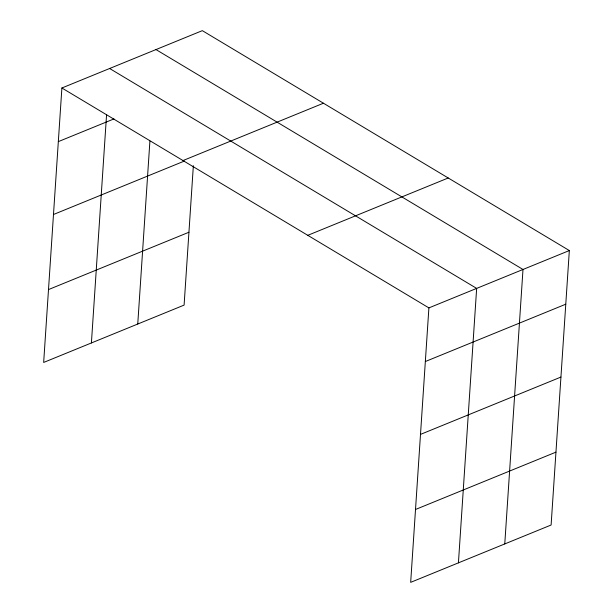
<?xml version="1.0" encoding="UTF-8"?>
<svg xmlns="http://www.w3.org/2000/svg" width="613" height="613" viewBox="0 0 613 613"><rect width="100%" height="100%" fill="white"/><g stroke="black" fill="none" stroke-linecap="round" stroke-linejoin="round"><path stroke-width="0.92" d="M61.89 87.988L428.901 307.895L410.672 582.35L551.11 525.012L569.339 250.556L202.328 30.65L61.89 87.988L43.661 362.444L184.099 305.105L193.356 165.717M91.406 342.951L106.578 114.608M137.756 324.024L149.909 141.067M458.424 562.857L476.653 288.401L109.635 68.495M504.767 543.93L522.996 269.475L155.986 49.569M58.327 141.626L113.949 118.922M183.003 160.56L323.442 103.222M53.484 214.496L184.306 161.089M48.504 289.574L188.942 232.235M307.787 235.323L448.226 177.985M428.901 307.895L569.339 250.556M425.338 361.532L565.776 304.194M420.495 434.402L560.933 377.064M415.514 509.48L555.953 452.141"/></g></svg>
